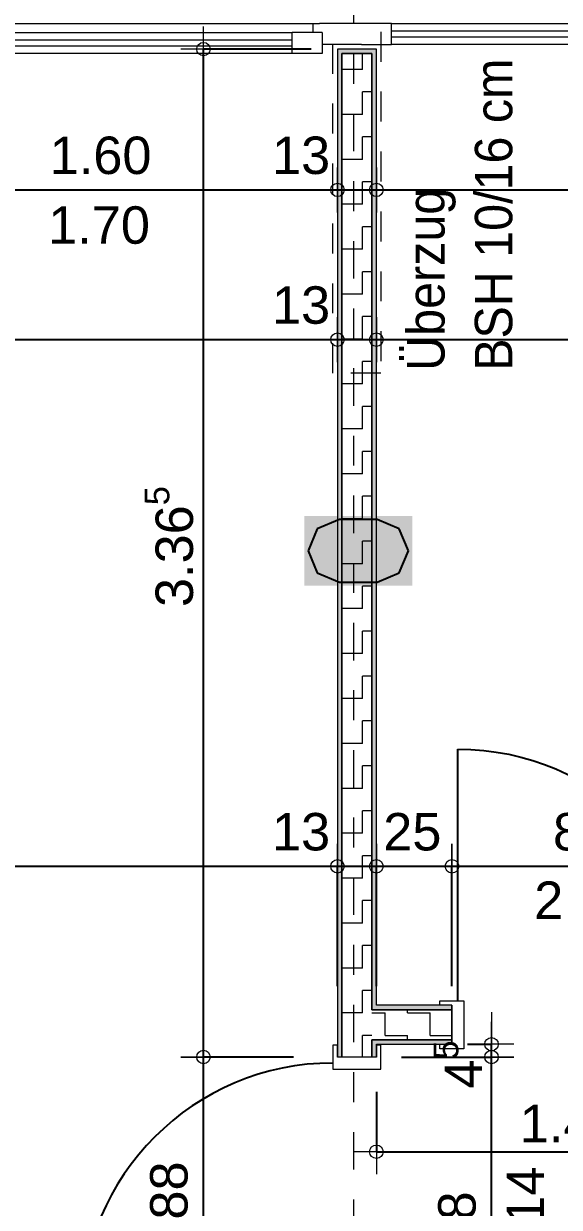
# Model space of a CAD drawing. Header units: metres. Extents: x -94.5 to -10.5, y 121.5 to 156.5.
# Drawn here: x -26.106 to -24.319, y 144.776 to 148.728 of the extents above; entities that cross this region are included whole.
import ezdxf

# ---------------------------------------------------------------- set-up
doc = ezdxf.new("R2010")
doc.units = ezdxf.units.M
doc.header["$PDMODE"] = 65
for name, pattern in [('AUSGEZOGEN', [0]), ('GETRENNT2_S10', [0.255, 0.125, -0.065, 0, -0.065]), ('PHANTOM2_S8', [0.13, 0.05, -0.04, 0, -0.04])]:
    doc.linetypes.add(name, pattern=pattern)
doc.layers.add('XR$1$_3808', color=7, linetype='Continuous')
for name, color, linetype, lineweight in [('XR$1$Bauachsen_grob', 7, 'GETRENNT2_S10', 13), ('XR$1$Fenster', 7, 'AUSGEZOGEN', 18), ('XR$1$Holzbalken', 7, 'AUSGEZOGEN', 25), ('XR$1$Leichtbauwaende', 7, 'AUSGEZOGEN', 18), ('XR$1$Text_Werkplan_Ausfuehrung', 7, 'AUSGEZOGEN', 25), ('XR$1$Tuerblatt', 7, 'AUSGEZOGEN', 18), ('XR$1$Werkplan-_Ausfuehrungsmasse', 7, 'AUSGEZOGEN', 13)]:
    doc.layers.add(name, color=color, linetype=linetype, lineweight=lineweight)
doc.styles.add('ARIAL', font='ARIAL.TTF')
doc.dimstyles.new('_DIMSTYLE_3', dxfattribs={"dimtxt": 0.125, "dimasz": 0.15, "dimexe": 0, "dimexo": 0, "dimgap": 0.0625, "dimtad": 2, "dimrnd": 0.005, "dimzin": 4, "dimdsep": 46, "dimtxsty": 'ARIAL', "dimblk1": 'ALL_ML_KREIS', "dimblk2": 'ALL_ML_KREIS', "dimsah": 1, "dimcen": 0, "dimclrd": 256, "dimclre": 256, "dimclrt": 256, "dimadec": 0, "dimazin": 0, "dimtfac": 1, "dimtdec": 0, "dimtix": 1, "dimtmove": 2, "dimatfit": 3, "dimfxl": 0, "dimtzin": 0, "dimlwd": 0, "dimlwe": -1, "dimarcsym": 0})
doc.dimstyles.new('_DIMSTYLE_4', dxfattribs={"dimtxt": 0.125, "dimasz": 0.15, "dimexe": 0, "dimexo": 0, "dimgap": 0.0625, "dimtad": 2, "dimdec": 1, "dimlfac": 100, "dimrnd": 0.5, "dimzin": 4, "dimdsep": 46, "dimtxsty": 'ARIAL', "dimblk1": 'ALL_ML_KREIS', "dimblk2": 'ALL_ML_KREIS', "dimsah": 1, "dimcen": 0, "dimclrd": 256, "dimclre": 256, "dimclrt": 256, "dimadec": 0, "dimazin": 0, "dimtfac": 1, "dimtdec": 0, "dimtix": 1, "dimtmove": 2, "dimatfit": 3, "dimfxl": 0, "dimtvp": 1.2, "dimtzin": 0, "dimlwd": 0, "dimlwe": -1, "dimarcsym": 0})
doc.dimstyles.new('_DIMSTYLE_6', dxfattribs={"dimtxt": 0.125, "dimasz": 0.15, "dimexe": 0, "dimexo": 0, "dimgap": 0.0625, "dimtad": 2, "dimdec": 1, "dimlfac": 100, "dimrnd": 0.5, "dimzin": 4, "dimdsep": 46, "dimtxsty": 'ARIAL', "dimblk1": 'ALL_ML_KREIS', "dimblk2": 'ALL_ML_KREIS', "dimsah": 1, "dimcen": 0, "dimclrd": 256, "dimclre": 256, "dimclrt": 256, "dimadec": 0, "dimazin": 0, "dimtfac": 1, "dimtdec": 0, "dimtix": 1, "dimtmove": 2, "dimatfit": 3, "dimfxl": 0, "dimtvp": 1.2, "dimtzin": 0, "dimlwd": 0, "dimlwe": -1, "dimarcsym": 0})
doc.dimstyles.new('_DIMSTYLE_7', dxfattribs={"dimtxt": 0.125, "dimasz": 0.15, "dimexe": 0, "dimexo": 0, "dimgap": 0.0625, "dimtad": 2, "dimdec": 3, "dimrnd": 0.005, "dimzin": 4, "dimdsep": 46, "dimtxsty": 'ARIAL', "dimblk1": 'ALL_ML_KREIS', "dimblk2": 'ALL_ML_KREIS', "dimsah": 1, "dimcen": 0, "dimclrd": 256, "dimclre": 256, "dimclrt": 256, "dimadec": 0, "dimazin": 0, "dimtfac": 1, "dimtdec": 0, "dimtix": 1, "dimtmove": 2, "dimatfit": 3, "dimfxl": 0, "dimtzin": 0, "dimlwd": 0, "dimlwe": -1, "dimarcsym": 0})
doc.dimstyles.new('_DIMSTYLE_9', dxfattribs={"dimtxt": 0.125, "dimasz": 0.15, "dimexe": 0, "dimexo": 0, "dimgap": 0.0625, "dimtad": 2, "dimdec": 1, "dimlfac": 100, "dimrnd": 0.5, "dimzin": 4, "dimdsep": 46, "dimtxsty": 'ARIAL', "dimblk1": 'ALL_ML_KREIS', "dimblk2": 'ALL_ML_KREIS', "dimsah": 1, "dimcen": 0, "dimclrd": 256, "dimclre": 256, "dimclrt": 256, "dimadec": 0, "dimazin": 0, "dimtfac": 1, "dimtdec": 0, "dimtix": 1, "dimtmove": 2, "dimatfit": 3, "dimfxl": 0, "dimtzin": 0, "dimlwd": 0, "dimlwe": -1, "dimarcsym": 0})

# ---------------------------------------------------------------- blocks, each defined once
blk = doc.blocks.new('ALL_ML_KREIS')
at = {"color": 0, "linetype": 'ByBlock', "lineweight": -2}
for p, q in [((0, -0.5), (0, 0.5)), ((-1, 0), (0.5, 0))]:
    blk.add_line(p, q, dxfattribs=at)
blk.add_circle((0, 0), 0.15, dxfattribs=at)
blk = doc.blocks.new('*D35')
at = {"layer": 'DEFPOINTS'}
for p in [(-26.6581, 148.6581), (-25.0591, 148.6031), (-26.6581, 148.1731)]:
    blk.add_point(p, dxfattribs=at)
at = {"layer": 'XR$1$Werkplan-_Ausfuehrungsmasse', "lineweight": -2}
for p, q in [((-26.6581, 148.5731), (-26.6581, 148.1731)), ((-26.6581, 148.1731), (-25.0591, 148.1731)), ((-25.0591, 148.1731), (-25.0591, 148.1731))]:
    blk.add_line(p, q, dxfattribs=at)
at = {"layer": 'XR$1$Werkplan-_Ausfuehrungsmasse', "xscale": 0.15, "yscale": 0.15, "zscale": 0.15, "rotation": 180}
blk.add_blockref('ALL_ML_KREIS', (-26.6581, 148.1731), dxfattribs=at)
at = {"layer": 'XR$1$Werkplan-_Ausfuehrungsmasse', "xscale": 0.15, "yscale": 0.15, "zscale": 0.15}
blk.add_blockref('ALL_ML_KREIS', (-25.0591, 148.1731), dxfattribs=at)
at = {"layer": 'XR$1$Werkplan-_Ausfuehrungsmasse', "insert": (-25.8494, 148.2877), "char_height": 0.125, "width": 0.5, "attachment_point": 5, "style": 'ARIAL'}
blk.add_mtext('\\A1;{\\A1;{1.60\\H0.082500;\\S^ ;}}', dxfattribs=at)
at = {"layer": 'XR$1$Werkplan-_Ausfuehrungsmasse', "insert": (-26.0244, 148.1183), "char_height": 0.125, "width": 0.00625, "attachment_point": 1, "line_spacing_factor": 0.60241, "style": 'ARIAL'}
blk.add_mtext('\\A1;{1.70\\H0.082500;\\S^ ;}', dxfattribs=at)
blk = doc.blocks.new('*D36')
at = {"layer": 'DEFPOINTS'}
for p in [(-25.0591, 148.6031), (-24.9291, 148.6031), (-25.0591, 148.1731)]:
    blk.add_point(p, dxfattribs=at)
at = {"layer": 'XR$1$Werkplan-_Ausfuehrungsmasse', "lineweight": -2}
for p, q in [((-25.0591, 148.1731), (-25.0591, 148.1731)), ((-25.0591, 148.1731), (-24.9291, 148.1731)), ((-24.9291, 148.1731), (-24.9291, 148.1731))]:
    blk.add_line(p, q, dxfattribs=at)
at = {"layer": 'XR$1$Werkplan-_Ausfuehrungsmasse', "xscale": 0.15, "yscale": 0.15, "zscale": 0.15, "rotation": 180}
blk.add_blockref('ALL_ML_KREIS', (-25.0591, 148.1731), dxfattribs=at)
at = {"layer": 'XR$1$Werkplan-_Ausfuehrungsmasse', "xscale": 0.15, "yscale": 0.15, "zscale": 0.15}
blk.add_blockref('ALL_ML_KREIS', (-24.9291, 148.1731), dxfattribs=at)
at = {"layer": 'XR$1$Werkplan-_Ausfuehrungsmasse', "insert": (-25.1804, 148.2878), "char_height": 0.125, "width": 0.5, "attachment_point": 5, "style": 'ARIAL'}
blk.add_mtext('\\A1;{\\A1;{13\\H0.082500;\\S^ ;}}', dxfattribs=at)
blk = doc.blocks.new('*D37')
at = {"layer": 'DEFPOINTS'}
for p in [(-21.7881, 148.6581), (-24.9291, 148.6031), (-24.9291, 148.1731)]:
    blk.add_point(p, dxfattribs=at)
at = {"layer": 'XR$1$Werkplan-_Ausfuehrungsmasse', "lineweight": -2}
for p, q in [((-21.7881, 148.5731), (-21.7881, 148.1731)), ((-24.9291, 148.1731), (-24.9291, 148.1731)), ((-24.9291, 148.1731), (-21.7881, 148.1731))]:
    blk.add_line(p, q, dxfattribs=at)
at = {"layer": 'XR$1$Werkplan-_Ausfuehrungsmasse', "xscale": 0.15, "yscale": 0.15, "zscale": 0.15, "rotation": 180}
blk.add_blockref('ALL_ML_KREIS', (-24.9291, 148.1731), dxfattribs=at)
at = {"layer": 'XR$1$Werkplan-_Ausfuehrungsmasse', "xscale": 0.15, "yscale": 0.15, "zscale": 0.15}
blk.add_blockref('ALL_ML_KREIS', (-21.7881, 148.1731), dxfattribs=at)
at = {"layer": 'XR$1$Werkplan-_Ausfuehrungsmasse', "insert": (-23.3493, 148.2878), "char_height": 0.125, "width": 0.5, "attachment_point": 5, "style": 'ARIAL'}
blk.add_mtext('\\A1;{\\A1;{3.14\\H0.082500;\\S^ ;}}', dxfattribs=at)
at = {"layer": 'XR$1$Werkplan-_Ausfuehrungsmasse', "insert": (-23.5244, 148.1183), "char_height": 0.125, "width": 0.00625, "attachment_point": 1, "line_spacing_factor": 0.60241, "style": 'ARIAL'}
blk.add_mtext('\\A1;{1.70\\H0.082500;\\S^ ;}', dxfattribs=at)
blk = doc.blocks.new('*D40')
at = {"layer": 'DEFPOINTS'}
for p in [(-28.1381, 148.6581), (-28.1381, 147.6731), (-25.0591, 145.278)]:
    blk.add_point(p, dxfattribs=at)
at = {"layer": 'XR$1$Werkplan-_Ausfuehrungsmasse', "lineweight": -2}
for p, q in [((-28.1381, 147.6731), (-28.1381, 147.6731)), ((-28.1381, 147.6731), (-25.0591, 147.6731)), ((-25.0591, 147.6731), (-25.0591, 147.6731))]:
    blk.add_line(p, q, dxfattribs=at)
at = {"layer": 'XR$1$Werkplan-_Ausfuehrungsmasse', "xscale": 0.15, "yscale": 0.15, "zscale": 0.15, "rotation": 180}
blk.add_blockref('ALL_ML_KREIS', (-28.1381, 147.6731), dxfattribs=at)
at = {"layer": 'XR$1$Werkplan-_Ausfuehrungsmasse', "xscale": 0.15, "yscale": 0.15, "zscale": 0.15}
blk.add_blockref('ALL_ML_KREIS', (-25.0591, 147.6731), dxfattribs=at)
at = {"layer": 'XR$1$Werkplan-_Ausfuehrungsmasse', "insert": (-26.5897, 147.7878), "char_height": 0.125, "width": 0.5, "attachment_point": 5, "style": 'ARIAL'}
blk.add_mtext('\\A1;{\\A1;{3.08\\H0.082500;\\S^ ;}}', dxfattribs=at)
blk = doc.blocks.new('*D41')
at = {"layer": 'DEFPOINTS'}
for p in [(-25.0591, 147.6731), (-25.0591, 145.278), (-24.9291, 145.278)]:
    blk.add_point(p, dxfattribs=at)
at = {"layer": 'XR$1$Werkplan-_Ausfuehrungsmasse', "lineweight": -2}
for p, q in [((-25.0591, 147.6731), (-25.0591, 147.6731)), ((-25.0591, 147.6731), (-24.9291, 147.6731)), ((-24.9291, 147.6731), (-24.9291, 147.6731))]:
    blk.add_line(p, q, dxfattribs=at)
at = {"layer": 'XR$1$Werkplan-_Ausfuehrungsmasse', "xscale": 0.15, "yscale": 0.15, "zscale": 0.15, "rotation": 180}
blk.add_blockref('ALL_ML_KREIS', (-25.0591, 147.6731), dxfattribs=at)
at = {"layer": 'XR$1$Werkplan-_Ausfuehrungsmasse', "xscale": 0.15, "yscale": 0.15, "zscale": 0.15}
blk.add_blockref('ALL_ML_KREIS', (-24.9291, 147.6731), dxfattribs=at)
at = {"layer": 'XR$1$Werkplan-_Ausfuehrungsmasse', "insert": (-25.1804, 147.7878), "char_height": 0.125, "width": 0.5, "attachment_point": 5, "style": 'ARIAL'}
blk.add_mtext('\\A1;{\\A1;{13\\H0.082500;\\S^ ;}}', dxfattribs=at)
blk = doc.blocks.new('*D42')
at = {"layer": 'DEFPOINTS'}
for p in [(-24.9291, 147.6731), (-20.3081, 145.4457), (-24.9291, 145.278)]:
    blk.add_point(p, dxfattribs=at)
at = {"layer": 'XR$1$Werkplan-_Ausfuehrungsmasse', "lineweight": -2}
for p, q in [((-24.9291, 147.6731), (-24.9291, 147.6731)), ((-24.9291, 147.6731), (-20.3081, 147.6731)), ((-20.3081, 147.6731), (-20.3081, 147.6731))]:
    blk.add_line(p, q, dxfattribs=at)
at = {"layer": 'XR$1$Werkplan-_Ausfuehrungsmasse', "xscale": 0.15, "yscale": 0.15, "zscale": 0.15, "rotation": 180}
blk.add_blockref('ALL_ML_KREIS', (-24.9291, 147.6731), dxfattribs=at)
at = {"layer": 'XR$1$Werkplan-_Ausfuehrungsmasse', "xscale": 0.15, "yscale": 0.15, "zscale": 0.15}
blk.add_blockref('ALL_ML_KREIS', (-20.3081, 147.6731), dxfattribs=at)
at = {"layer": 'XR$1$Werkplan-_Ausfuehrungsmasse', "insert": (-22.6089, 147.7877), "char_height": 0.125, "width": 0.5, "attachment_point": 5, "style": 'ARIAL'}
blk.add_mtext('\\A1;{\\A1;{4.62\\H0.082500;\\S^ ;}}', dxfattribs=at)
blk = doc.blocks.new('*D57')
at = {"layer": 'DEFPOINTS'}
for p in [(-28.1381, 145.9147), (-25.0591, 145.278), (-28.1381, 144.3947)]:
    blk.add_point(p, dxfattribs=at)
at = {"layer": 'XR$1$Werkplan-_Ausfuehrungsmasse', "lineweight": -2}
for p, q in [((-28.1381, 145.5147), (-28.1381, 145.9147)), ((-28.1381, 145.9147), (-25.0591, 145.9147)), ((-25.0591, 145.5147), (-25.0591, 145.9147))]:
    blk.add_line(p, q, dxfattribs=at)
at = {"layer": 'XR$1$Werkplan-_Ausfuehrungsmasse', "xscale": 0.15, "yscale": 0.15, "zscale": 0.15, "rotation": 180}
blk.add_blockref('ALL_ML_KREIS', (-28.1381, 145.9147), dxfattribs=at)
at = {"layer": 'XR$1$Werkplan-_Ausfuehrungsmasse', "xscale": 0.15, "yscale": 0.15, "zscale": 0.15}
blk.add_blockref('ALL_ML_KREIS', (-25.0591, 145.9147), dxfattribs=at)
at = {"layer": 'XR$1$Werkplan-_Ausfuehrungsmasse', "insert": (-26.5897, 146.0294), "char_height": 0.125, "width": 0.5, "attachment_point": 5, "style": 'ARIAL'}
blk.add_mtext('\\A1;{\\A1;{3.08\\H0.082500;\\S^ ;}}', dxfattribs=at)
blk = doc.blocks.new('*D58')
at = {"layer": 'DEFPOINTS'}
for p in [(-25.0591, 145.9147), (-24.9291, 145.4507), (-25.0591, 145.278)]:
    blk.add_point(p, dxfattribs=at)
at = {"layer": 'XR$1$Werkplan-_Ausfuehrungsmasse', "lineweight": -2}
for p, q in [((-25.0591, 145.5147), (-25.0591, 145.9147)), ((-25.0591, 145.9147), (-24.9291, 145.9147)), ((-24.9291, 145.5147), (-24.9291, 145.9147))]:
    blk.add_line(p, q, dxfattribs=at)
at = {"layer": 'XR$1$Werkplan-_Ausfuehrungsmasse', "xscale": 0.15, "yscale": 0.15, "zscale": 0.15, "rotation": 180}
blk.add_blockref('ALL_ML_KREIS', (-25.0591, 145.9147), dxfattribs=at)
at = {"layer": 'XR$1$Werkplan-_Ausfuehrungsmasse', "xscale": 0.15, "yscale": 0.15, "zscale": 0.15}
blk.add_blockref('ALL_ML_KREIS', (-24.9291, 145.9147), dxfattribs=at)
at = {"layer": 'XR$1$Werkplan-_Ausfuehrungsmasse', "insert": (-25.1804, 146.0294), "char_height": 0.125, "width": 0.5, "attachment_point": 5, "style": 'ARIAL'}
blk.add_mtext('\\A1;{\\A1;{13\\H0.082500;\\S^ ;}}', dxfattribs=at)
blk = doc.blocks.new('*D59')
at = {"layer": 'DEFPOINTS'}
for p in [(-24.9291, 145.9147), (-24.9291, 145.4507), (-24.677, 145.4507)]:
    blk.add_point(p, dxfattribs=at)
at = {"layer": 'XR$1$Werkplan-_Ausfuehrungsmasse', "lineweight": -2}
for p, q in [((-24.9291, 145.5147), (-24.9291, 145.9147)), ((-24.9291, 145.9147), (-24.677, 145.9147)), ((-24.677, 145.5147), (-24.677, 145.9147))]:
    blk.add_line(p, q, dxfattribs=at)
at = {"layer": 'XR$1$Werkplan-_Ausfuehrungsmasse', "xscale": 0.15, "yscale": 0.15, "zscale": 0.15, "rotation": 180}
blk.add_blockref('ALL_ML_KREIS', (-24.9291, 145.9147), dxfattribs=at)
at = {"layer": 'XR$1$Werkplan-_Ausfuehrungsmasse', "xscale": 0.15, "yscale": 0.15, "zscale": 0.15}
blk.add_blockref('ALL_ML_KREIS', (-24.677, 145.9147), dxfattribs=at)
at = {"layer": 'XR$1$Werkplan-_Ausfuehrungsmasse', "insert": (-24.8092, 146.0293), "char_height": 0.125, "width": 0.5, "attachment_point": 5, "style": 'ARIAL'}
blk.add_mtext('\\A1;{\\A1;{25\\H0.082500;\\S^ ;}}', dxfattribs=at)
blk = doc.blocks.new('*D60')
at = {"layer": 'DEFPOINTS'}
for p in [(-24.677, 145.9147), (-24.677, 145.4507), (-23.797, 145.4507)]:
    blk.add_point(p, dxfattribs=at)
at = {"layer": 'XR$1$Werkplan-_Ausfuehrungsmasse', "lineweight": -2}
for p, q in [((-24.677, 145.5147), (-24.677, 145.9147)), ((-24.677, 145.9147), (-23.797, 145.9147)), ((-23.797, 145.5147), (-23.797, 145.9147))]:
    blk.add_line(p, q, dxfattribs=at)
at = {"layer": 'XR$1$Werkplan-_Ausfuehrungsmasse', "xscale": 0.15, "yscale": 0.15, "zscale": 0.15, "rotation": 180}
blk.add_blockref('ALL_ML_KREIS', (-24.677, 145.9147), dxfattribs=at)
at = {"layer": 'XR$1$Werkplan-_Ausfuehrungsmasse', "xscale": 0.15, "yscale": 0.15, "zscale": 0.15}
blk.add_blockref('ALL_ML_KREIS', (-23.797, 145.9147), dxfattribs=at)
at = {"layer": 'XR$1$Werkplan-_Ausfuehrungsmasse', "insert": (-24.2428, 146.0293), "char_height": 0.125, "width": 0.5, "attachment_point": 5, "style": 'ARIAL'}
blk.add_mtext('\\A1;{\\A1;{88\\H0.082500;\\S^ ;}}', dxfattribs=at)
at = {"layer": 'XR$1$Werkplan-_Ausfuehrungsmasse', "insert": (-24.4027, 145.8641), "char_height": 0.125, "width": 0.00625, "attachment_point": 1, "line_spacing_factor": 0.60241, "style": 'ARIAL'}
blk.add_mtext('\\A1;{2.14\\H0.082500;\\S^ ;}', dxfattribs=at)
blk = doc.blocks.new('*D65')
at = {"layer": 'DEFPOINTS'}
for p in [(-24.9291, 145.318), (-23.4521, 145.3207), (-24.9291, 144.9617)]:
    blk.add_point(p, dxfattribs=at)
at = {"layer": 'XR$1$Werkplan-_Ausfuehrungsmasse', "lineweight": -2}
for p, q in [((-24.9291, 145.1617), (-24.9291, 144.9617)), ((-23.4521, 145.1617), (-23.4521, 144.9617)), ((-24.9291, 144.9617), (-23.4521, 144.9617))]:
    blk.add_line(p, q, dxfattribs=at)
at = {"layer": 'XR$1$Werkplan-_Ausfuehrungsmasse', "xscale": 0.15, "yscale": 0.15, "zscale": 0.15, "rotation": 180}
blk.add_blockref('ALL_ML_KREIS', (-24.9291, 144.9617), dxfattribs=at)
at = {"layer": 'XR$1$Werkplan-_Ausfuehrungsmasse', "xscale": 0.15, "yscale": 0.15, "zscale": 0.15}
blk.add_blockref('ALL_ML_KREIS', (-23.4521, 144.9617), dxfattribs=at)
at = {"layer": 'XR$1$Werkplan-_Ausfuehrungsmasse', "insert": (-24.2488, 145.0742), "char_height": 0.125, "width": 0.625, "attachment_point": 5, "style": 'ARIAL'}
blk.add_mtext('\\A1;{\\A1;{1.47\\H0.082500;\\S5^ ;}}', dxfattribs=at)
blk = doc.blocks.new('*D74')
at = {"layer": 'DEFPOINTS'}
for p in [(-24.9291, 145.278), (-24.9291, 144.398), (-24.545, 144.398)]:
    blk.add_point(p, dxfattribs=at)
at = {"layer": 'XR$1$Werkplan-_Ausfuehrungsmasse', "lineweight": -2}
for p, q in [((-24.845, 145.278), (-24.545, 145.278)), ((-24.545, 144.398), (-24.545, 145.278)), ((-24.845, 144.398), (-24.545, 144.398))]:
    blk.add_line(p, q, dxfattribs=at)
at = {"layer": 'XR$1$Werkplan-_Ausfuehrungsmasse', "xscale": 0.15, "yscale": 0.15, "zscale": 0.15}
for p, rotation in [((-24.545, 145.278), 90), ((-24.545, 144.398), 270)]:
    blk.add_blockref('ALL_ML_KREIS', p, dxfattribs=dict(at, rotation=rotation))
at = {"layer": 'XR$1$Werkplan-_Ausfuehrungsmasse', "insert": (-24.4945, 144.5723), "char_height": 0.125, "width": 0.00625, "attachment_point": 1, "rotation": 90, "line_spacing_factor": 0.60241, "style": 'ARIAL'}
blk.add_mtext('\\A1;{2.14\\H0.082500;\\S^ ;}', dxfattribs=at)
at = {"layer": 'XR$1$Werkplan-_Ausfuehrungsmasse', "insert": (-24.6596, 144.7323), "char_height": 0.125, "width": 0.5, "attachment_point": 5, "rotation": 90, "style": 'ARIAL'}
blk.add_mtext('\\A1;{\\A1;{88\\H0.082500;\\S^ ;}}', dxfattribs=at)
blk = doc.blocks.new('*D75')
at = {"layer": 'DEFPOINTS'}
for p in [(-24.9291, 145.3207), (-24.9291, 145.278), (-24.545, 145.278)]:
    blk.add_point(p, dxfattribs=at)
at = {"layer": 'XR$1$Werkplan-_Ausfuehrungsmasse', "lineweight": -2}
for p, q in [((-24.625, 145.3207), (-24.545, 145.3207)), ((-24.545, 145.278), (-24.545, 145.3207)), ((-24.845, 145.278), (-24.545, 145.278))]:
    blk.add_line(p, q, dxfattribs=at)
at = {"layer": 'XR$1$Werkplan-_Ausfuehrungsmasse', "xscale": 0.15, "yscale": 0.15, "zscale": 0.15}
for p, rotation in [((-24.545, 145.278), 270), ((-24.545, 145.3207), 90)]:
    blk.add_blockref('ALL_ML_KREIS', p, dxfattribs=dict(at, rotation=rotation))
at = {"layer": 'XR$1$Werkplan-_Ausfuehrungsmasse', "insert": (-24.6575, 145.2529), "char_height": 0.125, "width": 0.375, "attachment_point": 5, "rotation": 90, "style": 'ARIAL'}
blk.add_mtext('\\A1;{\\A1;{4\\H0.082500;\\S5^ ;}}', dxfattribs=at)
blk = doc.blocks.new('*D87')
at = {"layer": 'DEFPOINTS'}
for p in [(-25.0591, 145.278), (-25.5062, 144.398), (-25.0591, 144.398)]:
    blk.add_point(p, dxfattribs=at)
at = {"layer": 'XR$1$Werkplan-_Ausfuehrungsmasse', "lineweight": -2}
for p, q in [((-25.2062, 145.278), (-25.5062, 145.278)), ((-25.5062, 144.398), (-25.5062, 145.278)), ((-25.2062, 144.398), (-25.5062, 144.398))]:
    blk.add_line(p, q, dxfattribs=at)
at = {"layer": 'XR$1$Werkplan-_Ausfuehrungsmasse', "xscale": 0.15, "yscale": 0.15, "zscale": 0.15}
for p, rotation in [((-25.5062, 145.278), 90), ((-25.5062, 144.398), 270)]:
    blk.add_blockref('ALL_ML_KREIS', p, dxfattribs=dict(at, rotation=rotation))
at = {"layer": 'XR$1$Werkplan-_Ausfuehrungsmasse', "insert": (-25.6208, 144.8323), "char_height": 0.125, "width": 0.5, "attachment_point": 5, "rotation": 90, "style": 'ARIAL'}
blk.add_mtext('\\A1;{\\A1;{88\\H0.082500;\\S^ ;}}', dxfattribs=at)
blk = doc.blocks.new('*D88')
at = {"layer": 'DEFPOINTS'}
for p in [(-25.0591, 148.6431), (-25.5062, 145.278), (-25.0591, 145.278)]:
    blk.add_point(p, dxfattribs=at)
at = {"layer": 'XR$1$Werkplan-_Ausfuehrungsmasse', "lineweight": -2}
for p, q in [((-25.1462, 148.6431), (-25.5062, 148.6431)), ((-25.5062, 145.278), (-25.5062, 148.6431)), ((-25.2062, 145.278), (-25.5062, 145.278))]:
    blk.add_line(p, q, dxfattribs=at)
at = {"layer": 'XR$1$Werkplan-_Ausfuehrungsmasse', "xscale": 0.15, "yscale": 0.15, "zscale": 0.15}
for p, rotation in [((-25.5062, 148.6431), 90), ((-25.5062, 145.278), 270)]:
    blk.add_blockref('ALL_ML_KREIS', p, dxfattribs=dict(at, rotation=rotation))
at = {"layer": 'XR$1$Werkplan-_Ausfuehrungsmasse', "insert": (-25.6209, 146.9823), "char_height": 0.125, "width": 0.625, "attachment_point": 5, "rotation": 90, "style": 'ARIAL'}
blk.add_mtext('\\A1;{\\A1;{3.36\\H0.082500;\\S5^ ;}}', dxfattribs=at)
blk = doc.blocks.new('COMPLEXOBJECT_7')
at = {"layer": 'XR$1$Bauachsen_grob', "color": 8}
blk.add_line((-25.0041, 124.5024), (-25.0041, 153.5024), dxfattribs=at)
blk = doc.blocks.new('Tür_1_$F1')
at = {"layer": 'XR$1$_3808', "color": 7, "linetype": 'AUSGEZOGEN', "lineweight": -3}
blk.add_line((0.02, 0.145), (0.02, 0.985), dxfattribs=at)
at = {"layer": 'XR$1$_3808', "color": 7, "linetype": 'AUSGEZOGEN', "lineweight": 18}
for points in [[(0, 0.065), (0, 0), (-0.04, 0), (-0.04, -0.015), (0.04, -0.015), (0.04, 0.145), (-0.04, 0.145), (-0.04, 0.13), (0, 0.13), (0, 0.065)], [(0.84, 0.065), (0.84, -0.015), (0.92, -0.015), (0.92, 0), (0.88, 0), (0.88, 0.13), (0.92, 0.13), (0.92, 0.145), (0.84, 0.145), (0.84, 0.065)]]:
    blk.add_lwpolyline(points, close=True, dxfattribs=at)
at = {"layer": 'XR$1$_3808', "color": 7, "linetype": 'AUSGEZOGEN', "lineweight": -3}
blk.add_arc((0.02, 0.145), 0.84, 0, 90, dxfattribs=at)
blk = doc.blocks.new('Tür_3_$F1')
at = {"layer": 'XR$1$_3808', "color": 7, "linetype": 'AUSGEZOGEN', "lineweight": -3}
blk.add_line((0.86, 0.13), (0.86, 0.97), dxfattribs=at)
at = {"layer": 'XR$1$_3808', "color": 7, "linetype": 'AUSGEZOGEN', "lineweight": 18}
for points in [[(0, 0.05), (0, -0.015), (-0.04, -0.015), (-0.04, -0.03), (0.04, -0.03), (0.04, 0.13), (-0.04, 0.13), (-0.04, 0.115), (0, 0.115), (0, 0.05)], [(0.84, 0.05), (0.84, -0.03), (0.92, -0.03), (0.92, -0.015), (0.88, -0.015), (0.88, 0.115), (0.92, 0.115), (0.92, 0.13), (0.84, 0.13), (0.84, 0.05)]]:
    blk.add_lwpolyline(points, close=True, dxfattribs=at)
at = {"layer": 'XR$1$_3808', "color": 7, "linetype": 'AUSGEZOGEN', "lineweight": -3}
blk.add_arc((0.86, 0.13), 0.84, 90, 180, dxfattribs=at)

msp = doc.modelspace()

# ---------------------------------------------------------------- hatches: boundary and pattern name
at = {"layer": 'XR$1$Leichtbauwaende', "linetype": 'AUSGEZOGEN', "lineweight": 13}
for points in [[(-24.9291, 148.6431), (-25.0591, 148.6431), (-25.0591, 148.6281), (-24.9291, 148.6281)], [(-25.0441, 148.6281), (-25.0591, 148.6281), (-25.0591, 145.278), (-25.0441, 145.278)], [(-24.9291, 145.4357), (-24.9291, 148.6281), (-24.9441, 148.6281), (-24.9441, 145.4357)], [(-24.9291, 145.4507), (-24.9291, 145.4357), (-24.677, 145.4357), (-24.677, 145.4507)], [(-24.9291, 145.278), (-24.9291, 145.3357), (-24.9441, 145.3357), (-24.9441, 145.278)], [(-24.677, 145.3207), (-24.677, 145.3357), (-24.9291, 145.3357), (-24.9291, 145.3207)]]:
    msp.add_hatch(color=35, dxfattribs=at).paths.add_polyline_path(points)
h = msp.add_hatch(dxfattribs=at)
h.set_pattern_fill('MUSTER', color=256, scale=0.075, angle=90, style=0, pattern_type=2)
h.set_pattern_definition([(90, (-0.15, 0.15), (-0.075, 0.075), [0.075, -0.075]), (180, (-0.15, 0.15), (-0.075, -0.075), [0.075, -0.075])])
h.paths.add_polyline_path([(-25.0441, 148.6281), (-25.0441, 145.278), (-24.9441, 145.278), (-24.9441, 148.6281)], flags=0)
h = msp.add_hatch(dxfattribs=at)
h.set_pattern_fill('MUSTER', color=256, scale=0.075, style=0, pattern_type=2)
h.set_pattern_definition([(0, (0.15, 0.15), (0.075, 0.075), [0.075, -0.075]), (90, (0.15, 0.15), (-0.075, 0.075), [0.075, -0.075])])
h.paths.add_polyline_path([(-24.9441, 145.3357), (-24.677, 145.3357), (-24.677, 145.4357), (-24.9441, 145.4357)], flags=0)
at = {"layer": 'XR$1$Text_Werkplan_Ausfuehrung'}
for color, points in [(7, [(-25.1693, 146.8514), (-24.8089, 146.8514), (-24.8089, 147.0847), (-25.1693, 147.0847), (-25.1693, 146.9681), (-25.1693, 146.9681)]), (55, [(-25.0399, 146.9097), (-25.0146, 146.9097), (-25.0146, 146.9644), (-24.9652, 146.9644), (-24.9652, 146.9097), (-24.9399, 146.9097), (-24.9399, 147.0347), (-24.9652, 147.0347), (-24.9652, 146.9856), (-25.0146, 146.9856), (-25.0146, 147.0347), (-25.0399, 147.0347)])]:
    msp.add_hatch(color=color, dxfattribs=at).paths.add_polyline_path(points)

# ---------------------------------------------------------------- linework, layer by layer
at = {"layer": 'XR$1$Fenster', "linetype": 'AUSGEZOGEN', "lineweight": 13}
for p, q in [((-26.3731, 148.7281), (-25.1191, 148.7281)), ((-25.1401, 148.6981), (-25.1401, 148.7281)), ((-24.9791, 148.7281), (-25.1191, 148.7281)), ((-24.8791, 148.7281), (-24.9791, 148.7281)), ((-24.8791, 148.7281), (-23.5731, 148.7281)), ((-24.8791, 148.6581), (-24.8791, 148.7281)), ((-26.4781, 148.6981), (-25.2101, 148.6981)), ((-25.2101, 148.6731), (-26.4781, 148.6731)), ((-25.2101, 148.6281), (-25.2101, 148.6981)), ((-25.1101, 148.6981), (-25.2101, 148.6981)), ((-25.1101, 148.6981), (-25.1101, 148.6281)), ((-25.1101, 148.6981), (-25.1101, 148.6281)), ((-23.5731, 148.7031), (-24.8791, 148.7031)), ((-23.5731, 148.6831), (-24.8791, 148.6831)), ((-25.2101, 148.6531), (-26.4781, 148.6531)), ((-24.9791, 148.6581), (-25.1091, 148.6581)), ((-24.9791, 148.6581), (-24.8791, 148.6581)), ((-23.5731, 148.6581), (-24.8791, 148.6581)), ((-25.2101, 148.6281), (-26.4781, 148.6281)), ((-25.1101, 148.6281), (-25.2101, 148.6281))]:
    msp.add_line(p, q, dxfattribs=at)
at = {"layer": 'XR$1$Holzbalken', "color": 7, "linetype": 'PHANTOM2_S8', "lineweight": 13}
for p, q in [((-25.0741, 147.5611), (-25.0741, 149.3011)), ((-24.9141, 149.3011), (-24.9141, 147.5611)), ((-24.9141, 147.5611), (-25.0741, 147.5611))]:
    msp.add_line(p, q, dxfattribs=at)
at = {"layer": 'XR$1$Leichtbauwaende', "linetype": 'AUSGEZOGEN', "lineweight": 18}
for p, q in [((-25.0541, 148.6431), (-25.0591, 148.6431)), ((-25.0591, 148.6431), (-25.0591, 148.6281)), ((-24.9341, 148.6431), (-25.0541, 148.6431)), ((-24.9291, 148.6431), (-24.9341, 148.6431)), ((-24.9291, 148.6281), (-24.9291, 148.6431)), ((-25.0591, 148.6281), (-25.0591, 145.278)), ((-25.0441, 148.6281), (-24.9441, 148.6281)), ((-25.0441, 145.278), (-25.0441, 148.6281)), ((-24.9441, 148.6281), (-25.0441, 148.6281)), ((-25.0441, 148.6281), (-25.0441, 145.278)), ((-24.9441, 145.4357), (-24.9441, 148.6281)), ((-24.9441, 148.6281), (-24.9441, 145.4357)), ((-24.9291, 145.4507), (-24.9291, 148.6281)), ((-24.9441, 145.4357), (-24.9291, 145.4357)), ((-24.9291, 145.4357), (-24.9441, 145.4357)), ((-24.677, 145.4507), (-24.9291, 145.4507)), ((-24.9291, 145.4357), (-24.677, 145.4357)), ((-24.677, 145.4357), (-24.9291, 145.4357)), ((-24.677, 145.4507), (-24.677, 145.4357)), ((-24.677, 145.4357), (-24.677, 145.3357)), ((-24.9441, 145.278), (-24.9441, 145.3357)), ((-24.9291, 145.3357), (-24.9441, 145.3357)), ((-24.9441, 145.3357), (-24.9441, 145.278)), ((-24.9441, 145.3357), (-24.9291, 145.3357)), ((-24.677, 145.3357), (-24.9291, 145.3357)), ((-24.9291, 145.3357), (-24.677, 145.3357)), ((-24.9291, 145.3207), (-24.677, 145.3207)), ((-24.9291, 145.278), (-24.9291, 145.3207)), ((-24.677, 145.3357), (-24.677, 145.3207)), ((-25.0441, 145.278), (-25.0591, 145.278)), ((-24.9441, 145.278), (-25.0441, 145.278)), ((-24.9291, 145.278), (-24.9441, 145.278))]:
    msp.add_line(p, q, dxfattribs=at)
at = {"layer": 'XR$1$Text_Werkplan_Ausfuehrung', "color": 134}
for p, q in [((-25.0527, 147.0722), (-25.1263, 147.0417)), ((-24.9266, 147.0722), (-25.0527, 147.0722)), ((-24.8529, 147.0417), (-24.9266, 147.0722)), ((-25.1263, 147.0417), (-25.1568, 146.9681)), ((-24.8224, 146.9681), (-24.8529, 147.0417)), ((-25.1568, 146.9681), (-25.1263, 146.8944)), ((-24.8529, 146.8944), (-24.8224, 146.9681)), ((-25.1263, 146.8944), (-25.0527, 146.8639)), ((-24.9266, 146.8639), (-24.8529, 146.8944)), ((-25.0527, 146.8639), (-24.9266, 146.8639))]:
    msp.add_line(p, q, dxfattribs=at)

# ---------------------------------------------------------------- block references
at = {"layer": 'XR$1$Bauachsen_grob', "color": 8}
msp.add_blockref('COMPLEXOBJECT_7', (0, 0), dxfattribs=at)
at = {"layer": 'XR$1$Tuerblatt', "linetype": 'AUSGEZOGEN', "lineweight": -3, "xscale": -1}
msp.add_blockref('Tür_3_$F1', (-23.797, 145.3357), dxfattribs=at)
at = {"layer": 'XR$1$Tuerblatt', "linetype": 'AUSGEZOGEN', "lineweight": -3, "rotation": 90}
msp.add_blockref('Tür_1_$F1', (-24.9291, 144.398), dxfattribs=at)

# ---------------------------------------------------------------- texts
at = {"layer": 'XR$1$Text_Werkplan_Ausfuehrung', "color": 7, "linetype": 'AUSGEZOGEN', "lineweight": 13, "insert": (-24.8266, 147.5691), "char_height": 0.125, "width": 1.103619, "attachment_point": 1, "rotation": 90, "line_spacing_factor": 1.084337, "style": 'ARIAL'}
msp.add_mtext('{\\fArial|i0|b0;\\H0.125000;\\W0.925926;\\C7;Überzug }\\P{\\fArial|i0|b0;\\H0.125000;\\W0.925926;\\C7;BSH 10/16 cm}\\P', dxfattribs=at)

# ---------------------------------------------------------------- dimensions: what is measured, and where the dimension line sits
at = {"layer": 'XR$1$Werkplan-_Ausfuehrungsmasse'}
for base, p1, p2, dimstyle, picture, middle in [((-25.5062, 148.6431), (-25.2062, 145.278), (-25.1462, 148.6431), '_DIMSTYLE_7', '*D88', (-25.6209, 146.9823)), ((-24.545, 145.3207), (-24.845, 145.278), (-24.625, 145.3207), '_DIMSTYLE_6', '*D75', (-24.6575, 145.2529)), ((-25.5062, 145.278), (-25.2062, 144.398), (-25.2062, 145.278), '_DIMSTYLE_9', '*D87', (-25.6208, 144.8323))]:
    dim = msp.add_linear_dim(base=base, p1=p1, p2=p2, angle=90, dimstyle=dimstyle, override={"dimpost": '<>', "dimclrd": 256, "dimclre": 256, "dimclrt": 256, "dimlwd": 0, "dimlwe": 65535}, dxfattribs=at)
    dim.commit()
    dim.dimension.update_dxf_attribs({"geometry": picture, "text_midpoint": middle, "dimtype": 160})
for base, p1, p2, dimstyle, picture, middle in [((-25.0591, 147.6731), (-28.1381, 147.6731), (-25.0591, 147.6731), '_DIMSTYLE_3', '*D40', (-26.5897, 147.7878)), ((-24.9291, 148.1731), (-25.0591, 148.1731), (-24.9291, 148.1731), '_DIMSTYLE_4', '*D36', (-25.1804, 148.2878)), ((-24.9291, 147.6731), (-25.0591, 147.6731), (-24.9291, 147.6731), '_DIMSTYLE_6', '*D41', (-25.1804, 147.7878)), ((-20.3081, 147.6731), (-24.9291, 147.6731), (-20.3081, 147.6731), '_DIMSTYLE_3', '*D42', (-22.6089, 147.7877)), ((-25.0591, 145.9147), (-28.1381, 145.5147), (-25.0591, 145.5147), '_DIMSTYLE_3', '*D57', (-26.5897, 146.0294)), ((-24.9291, 145.9147), (-25.0591, 145.5147), (-24.9291, 145.5147), '_DIMSTYLE_6', '*D58', (-25.1804, 146.0294)), ((-24.677, 145.9147), (-24.9291, 145.5147), (-24.677, 145.5147), '_DIMSTYLE_6', '*D59', (-24.8092, 146.0293)), ((-23.4521, 144.9617), (-24.9291, 145.1617), (-23.4521, 145.1617), '_DIMSTYLE_7', '*D65', (-24.2488, 145.0742))]:
    dim = msp.add_linear_dim(base=base, p1=p1, p2=p2, dimstyle=dimstyle, override={"dimpost": '<>', "dimclrd": 256, "dimclre": 256, "dimclrt": 256, "dimlwd": 0, "dimlwe": 65535}, dxfattribs=at)
    dim.commit()
    dim.dimension.update_dxf_attribs({"geometry": picture, "text_midpoint": middle, "dimtype": 160})
for base, p1, p2, text, dimstyle, picture, middle in [((-25.0591, 148.1731), (-26.6581, 148.5731), (-25.0591, 148.1731), '<>\\X\\A1;{1.70\\H0.082500;\\S^ ;}', '_DIMSTYLE_3', '*D35', (-25.8494, 148.2877)), ((-21.7881, 148.1731), (-24.9291, 148.1731), (-21.7881, 148.5731), '<>\\X\\A1;{1.70\\H0.082500;\\S^ ;}', '_DIMSTYLE_3', '*D37', (-23.3493, 148.2878)), ((-23.797, 145.9147), (-24.677, 145.5147), (-23.797, 145.5147), '<>\\X\\A1;{2.14\\H0.082500;\\S^ ;}', '_DIMSTYLE_9', '*D60', (-24.2428, 146.0293))]:
    dim = msp.add_linear_dim(base=base, p1=p1, p2=p2, text=text, dimstyle=dimstyle, override={"dimpost": '<>', "dimclrd": 256, "dimclre": 256, "dimclrt": 256, "dimlwd": 0, "dimlwe": 65535}, dxfattribs=at)
    dim.commit()
    dim.dimension.update_dxf_attribs({"geometry": picture, "text_midpoint": middle, "dimtype": 160})
dim = msp.add_linear_dim(base=(-24.545, 145.278), p1=(-24.845, 144.398), p2=(-24.845, 145.278), angle=90, text='<>\\X\\A1;{2.14\\H0.082500;\\S^ ;}', dimstyle='_DIMSTYLE_9', override={"dimpost": '<>', "dimclrd": 256, "dimclre": 256, "dimclrt": 256, "dimlwd": 0, "dimlwe": 65535}, dxfattribs=at)
dim.commit()
dim.dimension.update_dxf_attribs({"geometry": '*D74', "text_midpoint": (-24.6596, 144.7323), "dimtype": 160})

doc.saveas('drawing.dxf')
